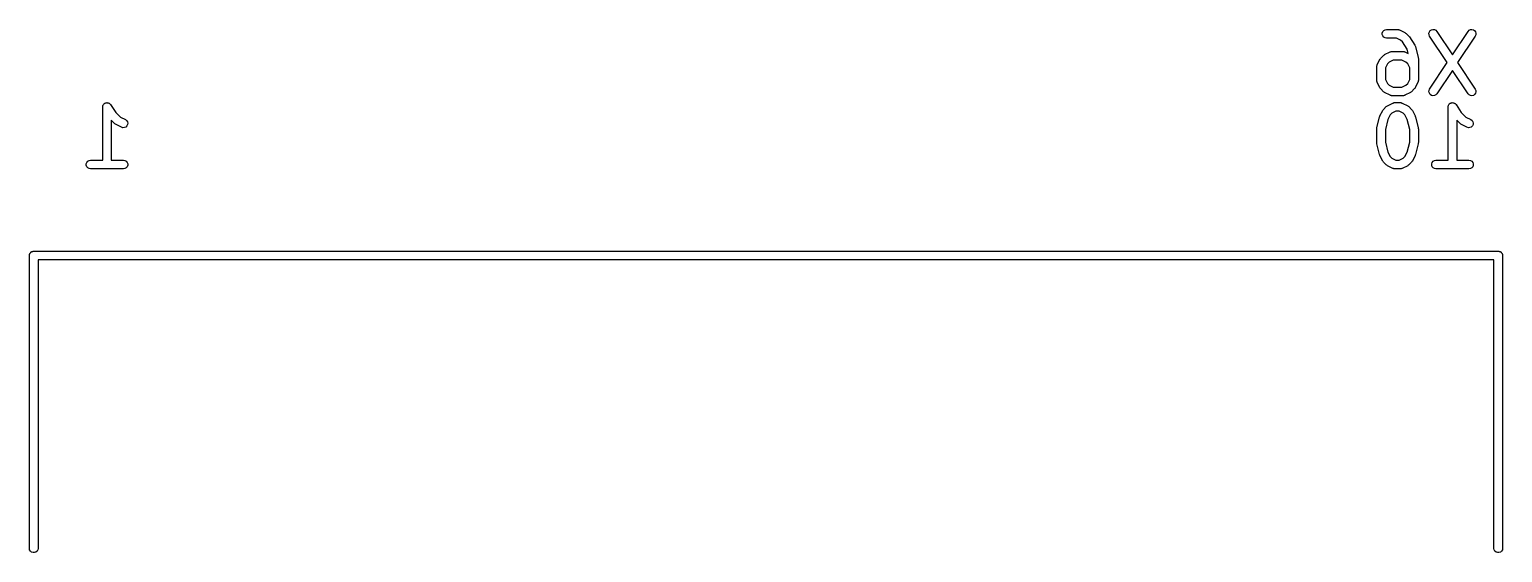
# Model space of a CAD drawing. Extents: x 39 to 154, y -159 to -90.
# Drawn here: x 102.8 to 128.34, y -138.5 to -129.43 of the extents above; entities that cross this region are included whole.
import ezdxf

# ---------------------------------------------------------------- set-up
doc = ezdxf.new("R2010")
doc.units = 0
doc.header["$MEASUREMENT"] = 0
doc.layers.add('BLACK', color=7, linetype='CONTINUOUS')

msp = doc.modelspace()

# ---------------------------------------------------------------- linework, layer by layer
at = {"layer": 'BLACK', "linetype": 'CONTINUOUS'}
for p, q in [((126.259, -129.487), (126.268, -129.463)), ((126.259, -129.513), (126.259, -129.487)), ((126.268, -129.538), (126.259, -129.513)), ((126.268, -129.463), (126.285, -129.443)), ((126.285, -129.558), (126.268, -129.538)), ((126.285, -129.443), (126.308, -129.43)), ((126.308, -129.43), (126.333, -129.425)), ((126.333, -129.425), (126.524, -129.425)), ((126.524, -129.425), (126.528, -129.426)), ((126.528, -129.426), (126.532, -129.426)), ((126.532, -129.426), (126.541, -129.428)), ((126.541, -129.428), (126.549, -129.43)), ((126.549, -129.43), (126.553, -129.432)), ((126.553, -129.432), (126.557, -129.433)), ((126.557, -129.433), (126.653, -129.481)), ((126.653, -129.481), (126.662, -129.488)), ((126.662, -129.488), (126.672, -129.495)), ((126.672, -129.495), (126.72, -129.543)), ((127.068, -129.492), (127.076, -129.467)), ((127.07, -129.518), (127.068, -129.492)), ((127.08, -129.542), (127.07, -129.518)), ((127.076, -129.467), (127.091, -129.446)), ((127.091, -129.446), (127.113, -129.432)), ((127.113, -129.432), (127.138, -129.426)), ((127.138, -129.426), (127.164, -129.428)), ((127.164, -129.428), (127.187, -129.44)), ((127.187, -129.44), (127.205, -129.459)), ((127.205, -129.459), (127.476, -129.865)), ((127.476, -129.865), (127.747, -129.459)), ((127.747, -129.459), (127.765, -129.44)), ((127.765, -129.44), (127.788, -129.428)), ((127.788, -129.428), (127.814, -129.426)), ((127.814, -129.426), (127.84, -129.432)), ((127.84, -129.432), (127.861, -129.446)), ((127.861, -129.446), (127.877, -129.467)), ((127.882, -129.518), (127.872, -129.542)), ((127.877, -129.467), (127.884, -129.492)), ((127.884, -129.492), (127.882, -129.518)), ((126.308, -129.571), (126.285, -129.558)), ((126.333, -129.575), (126.308, -129.571)), ((126.506, -129.575), (126.333, -129.575)), ((126.575, -129.61), (126.506, -129.575)), ((126.608, -129.643), (126.575, -129.61)), ((126.692, -129.769), (126.608, -129.643)), ((126.711, -129.843), (126.692, -129.769)), ((126.72, -129.543), (126.724, -129.549)), ((126.724, -129.549), (126.729, -129.554)), ((126.729, -129.554), (126.824, -129.697)), ((126.824, -129.697), (126.829, -129.709)), ((126.829, -129.709), (126.835, -129.72)), ((126.835, -129.72), (126.882, -129.911)), ((127.386, -130), (127.08, -129.542)), ((127.872, -129.542), (127.566, -130)), ((126.166, -130.055), (126.168, -130.046)), ((126.168, -130.046), (126.17, -130.042)), ((126.17, -130.042), (126.171, -130.038)), ((126.171, -130.038), (126.219, -129.943)), ((126.219, -129.943), (126.226, -129.933)), ((126.226, -129.933), (126.233, -129.924)), ((126.233, -129.924), (126.28, -129.876)), ((126.28, -129.876), (126.29, -129.869)), ((126.29, -129.869), (126.3, -129.862)), ((126.3, -129.862), (126.395, -129.814)), ((126.347, -130.021), (126.313, -130.09)), ((126.378, -129.991), (126.347, -130.021)), ((126.446, -129.956), (126.378, -129.991)), ((126.395, -129.814), (126.399, -129.813)), ((126.399, -129.813), (126.403, -129.811)), ((126.403, -129.811), (126.412, -129.809)), ((126.412, -129.809), (126.42, -129.807)), ((126.42, -129.807), (126.424, -129.807)), ((126.424, -129.807), (126.429, -129.806)), ((126.429, -129.806), (126.619, -129.806)), ((126.601, -129.956), (126.446, -129.956)), ((126.67, -129.991), (126.601, -129.956)), ((126.619, -129.806), (126.623, -129.807)), ((126.623, -129.807), (126.628, -129.807)), ((126.628, -129.807), (126.636, -129.809)), ((126.636, -129.809), (126.645, -129.811)), ((126.645, -129.811), (126.648, -129.813)), ((126.648, -129.813), (126.653, -129.814)), ((126.653, -129.814), (126.711, -129.843)), ((126.7, -130.021), (126.67, -129.991)), ((126.735, -130.09), (126.7, -130.021)), ((126.882, -129.911), (126.883, -129.92)), ((126.883, -129.92), (126.885, -129.929)), ((126.885, -129.929), (126.885, -130.31)), ((127.08, -130.459), (127.386, -130)), ((127.566, -130), (127.872, -130.459)), ((126.163, -130.072), (126.164, -130.068)), ((126.163, -130.31), (126.163, -130.072)), ((126.164, -130.063), (126.166, -130.055)), ((126.164, -130.068), (126.164, -130.063)), ((126.313, -130.09), (126.313, -130.292)), ((126.313, -130.292), (126.347, -130.361)), ((126.7, -130.361), (126.735, -130.292)), ((126.735, -130.292), (126.735, -130.09)), ((127.476, -130.136), (127.205, -130.542)), ((127.747, -130.542), (127.476, -130.136)), ((126.164, -130.314), (126.163, -130.31)), ((126.164, -130.318), (126.164, -130.314)), ((126.166, -130.327), (126.164, -130.318)), ((126.168, -130.336), (126.166, -130.327)), ((126.17, -130.339), (126.168, -130.336)), ((126.171, -130.343), (126.17, -130.339)), ((126.219, -130.439), (126.171, -130.343)), ((126.226, -130.448), (126.219, -130.439)), ((126.233, -130.458), (126.226, -130.448)), ((126.28, -130.506), (126.233, -130.458)), ((126.29, -130.513), (126.28, -130.506)), ((126.3, -130.52), (126.29, -130.513)), ((126.395, -130.567), (126.3, -130.52)), ((126.347, -130.361), (126.378, -130.391)), ((126.378, -130.391), (126.446, -130.425)), ((126.446, -130.425), (126.601, -130.425)), ((126.601, -130.425), (126.67, -130.391)), ((126.748, -130.52), (126.653, -130.567)), ((126.67, -130.391), (126.7, -130.361)), ((126.757, -130.513), (126.748, -130.52)), ((126.767, -130.506), (126.757, -130.513)), ((126.815, -130.458), (126.767, -130.506)), ((126.822, -130.448), (126.815, -130.458)), ((126.829, -130.439), (126.822, -130.448)), ((126.877, -130.343), (126.829, -130.439)), ((126.878, -130.339), (126.877, -130.343)), ((126.88, -130.336), (126.878, -130.339)), ((126.882, -130.327), (126.88, -130.336)), ((126.884, -130.318), (126.882, -130.327)), ((126.885, -130.31), (126.884, -130.314)), ((126.884, -130.314), (126.884, -130.318)), ((127.068, -130.509), (127.07, -130.483)), ((127.076, -130.534), (127.068, -130.509)), ((127.07, -130.483), (127.08, -130.459)), ((127.091, -130.555), (127.076, -130.534)), ((127.113, -130.569), (127.091, -130.555)), ((127.205, -130.542), (127.187, -130.561)), ((127.765, -130.561), (127.747, -130.542)), ((127.861, -130.555), (127.84, -130.569)), ((127.877, -130.534), (127.861, -130.555)), ((127.872, -130.459), (127.882, -130.483)), ((127.884, -130.509), (127.877, -130.534)), ((127.882, -130.483), (127.884, -130.509)), ((104.065, -130.762), (104.068, -130.754)), ((104.066, -130.766), (104.065, -130.762)), ((104.065, -130.77), (104.066, -130.766)), ((104.065, -131.695), (104.065, -130.77)), ((104.068, -130.754), (104.07, -130.745)), ((104.07, -130.745), (104.072, -130.741)), ((104.072, -130.741), (104.073, -130.737)), ((104.073, -130.737), (104.078, -130.73)), ((104.078, -130.73), (104.083, -130.722)), ((104.083, -130.722), (104.086, -130.719)), ((104.086, -130.719), (104.088, -130.716)), ((104.088, -130.716), (104.096, -130.711)), ((104.096, -130.711), (104.102, -130.705)), ((104.102, -130.705), (104.106, -130.704)), ((104.106, -130.704), (104.11, -130.702)), ((104.11, -130.702), (104.119, -130.7)), ((104.119, -130.7), (104.127, -130.697)), ((104.127, -130.697), (104.131, -130.697)), ((104.131, -130.697), (104.135, -130.696)), ((104.135, -130.696), (104.144, -130.697)), ((104.144, -130.697), (104.153, -130.697)), ((104.153, -130.697), (104.157, -130.698)), ((104.157, -130.698), (104.161, -130.698)), ((104.161, -130.698), (104.169, -130.702)), ((104.169, -130.702), (104.177, -130.705)), ((104.177, -130.705), (104.181, -130.708)), ((104.181, -130.708), (104.184, -130.71)), ((104.184, -130.71), (104.191, -130.716)), ((104.191, -130.716), (104.197, -130.722)), ((104.197, -130.722), (104.2, -130.726)), ((104.2, -130.726), (104.202, -130.729)), ((104.202, -130.729), (104.294, -130.865)), ((126.273, -130.822), (126.28, -130.813)), ((126.28, -130.813), (126.328, -130.765)), ((126.328, -130.765), (126.338, -130.758)), ((126.338, -130.758), (126.347, -130.751)), ((126.347, -130.751), (126.443, -130.703)), ((126.399, -130.569), (126.395, -130.567)), ((126.403, -130.571), (126.399, -130.569)), ((126.412, -130.572), (126.403, -130.571)), ((126.42, -130.575), (126.412, -130.572)), ((126.424, -130.575), (126.42, -130.575)), ((126.429, -130.575), (126.424, -130.575)), ((126.619, -130.575), (126.429, -130.575)), ((126.443, -130.703), (126.447, -130.702)), ((126.447, -130.702), (126.451, -130.7)), ((126.451, -130.7), (126.459, -130.698)), ((126.459, -130.698), (126.468, -130.696)), ((126.468, -130.696), (126.472, -130.696)), ((126.472, -130.696), (126.476, -130.695)), ((126.476, -130.695), (126.571, -130.695)), ((126.571, -130.695), (126.576, -130.696)), ((126.576, -130.696), (126.58, -130.696)), ((126.58, -130.696), (126.588, -130.698)), ((126.588, -130.698), (126.597, -130.7)), ((126.597, -130.7), (126.601, -130.702)), ((126.601, -130.702), (126.605, -130.703)), ((126.605, -130.703), (126.7, -130.751)), ((126.623, -130.575), (126.619, -130.575)), ((126.628, -130.575), (126.623, -130.575)), ((126.636, -130.572), (126.628, -130.575)), ((126.645, -130.571), (126.636, -130.572)), ((126.648, -130.569), (126.645, -130.571)), ((126.653, -130.567), (126.648, -130.569)), ((126.7, -130.751), (126.71, -130.758)), ((126.71, -130.758), (126.72, -130.765)), ((126.72, -130.765), (126.767, -130.813)), ((126.767, -130.813), (126.774, -130.822)), ((127.138, -130.575), (127.113, -130.569)), ((127.164, -130.572), (127.138, -130.575)), ((127.187, -130.561), (127.164, -130.572)), ((127.401, -130.77), (127.402, -130.766)), ((127.401, -131.695), (127.401, -130.77)), ((127.402, -130.762), (127.404, -130.754)), ((127.402, -130.766), (127.402, -130.762)), ((127.404, -130.754), (127.406, -130.745)), ((127.406, -130.745), (127.408, -130.741)), ((127.408, -130.741), (127.409, -130.737)), ((127.409, -130.737), (127.414, -130.73)), ((127.414, -130.73), (127.419, -130.722)), ((127.419, -130.722), (127.422, -130.719)), ((127.422, -130.719), (127.424, -130.716)), ((127.424, -130.716), (127.432, -130.711)), ((127.432, -130.711), (127.439, -130.705)), ((127.439, -130.705), (127.443, -130.704)), ((127.443, -130.704), (127.446, -130.702)), ((127.446, -130.702), (127.455, -130.7)), ((127.455, -130.7), (127.463, -130.697)), ((127.463, -130.697), (127.467, -130.697)), ((127.467, -130.697), (127.471, -130.696)), ((127.471, -130.696), (127.48, -130.697)), ((127.48, -130.697), (127.489, -130.697)), ((127.489, -130.697), (127.493, -130.698)), ((127.493, -130.698), (127.497, -130.698)), ((127.497, -130.698), (127.505, -130.702)), ((127.505, -130.702), (127.514, -130.705)), ((127.514, -130.705), (127.517, -130.708)), ((127.517, -130.708), (127.521, -130.71)), ((127.521, -130.71), (127.527, -130.716)), ((127.527, -130.716), (127.534, -130.722)), ((127.534, -130.722), (127.536, -130.726)), ((127.536, -130.726), (127.539, -130.729)), ((127.539, -130.729), (127.63, -130.865)), ((127.788, -130.572), (127.765, -130.561)), ((127.814, -130.575), (127.788, -130.572)), ((127.84, -130.569), (127.814, -130.575)), ((104.277, -131.062), (104.215, -130.999)), ((104.215, -130.999), (104.215, -131.695)), ((104.287, -131.068), (104.277, -131.062)), ((104.297, -131.076), (104.287, -131.068)), ((104.294, -130.865), (104.375, -130.947)), ((104.375, -130.947), (104.459, -130.989)), ((104.459, -130.989), (104.48, -131.005)), ((104.48, -131.005), (104.495, -131.026)), ((104.495, -131.026), (104.501, -131.052)), ((104.501, -131.052), (104.498, -131.077)), ((126.165, -131.133), (126.213, -130.943)), ((126.213, -130.943), (126.216, -130.935)), ((126.216, -130.935), (126.219, -130.927)), ((126.219, -130.927), (126.266, -130.832)), ((126.266, -130.832), (126.273, -130.822)), ((126.356, -130.987), (126.313, -131.161)), ((126.395, -130.91), (126.356, -130.987)), ((126.425, -130.88), (126.395, -130.91)), ((126.494, -130.845), (126.425, -130.88)), ((126.554, -130.845), (126.494, -130.845)), ((126.622, -130.88), (126.554, -130.845)), ((126.653, -130.91), (126.622, -130.88)), ((126.691, -130.987), (126.653, -130.91)), ((126.735, -131.161), (126.691, -130.987)), ((126.774, -130.822), (126.781, -130.832)), ((126.781, -130.832), (126.829, -130.927)), ((126.829, -130.927), (126.831, -130.935)), ((126.831, -130.935), (126.835, -130.943)), ((126.835, -130.943), (126.882, -131.133)), ((127.614, -131.062), (127.551, -130.999)), ((127.551, -130.999), (127.551, -131.695)), ((127.623, -131.068), (127.614, -131.062)), ((127.633, -131.076), (127.623, -131.068)), ((127.63, -130.865), (127.711, -130.947)), ((127.711, -130.947), (127.795, -130.989)), ((127.795, -130.989), (127.816, -131.005)), ((127.816, -131.005), (127.831, -131.026)), ((127.831, -131.026), (127.837, -131.052)), ((127.837, -131.052), (127.834, -131.077)), ((104.392, -131.123), (104.297, -131.076)), ((104.417, -131.131), (104.392, -131.123)), ((104.443, -131.129), (104.417, -131.131)), ((104.467, -131.119), (104.443, -131.129)), ((104.486, -131.101), (104.467, -131.119)), ((104.498, -131.077), (104.486, -131.101)), ((126.163, -131.151), (126.165, -131.142)), ((126.163, -131.389), (126.163, -131.151)), ((126.165, -131.142), (126.165, -131.133)), ((126.313, -131.161), (126.313, -131.38)), ((126.735, -131.38), (126.735, -131.161)), ((126.882, -131.133), (126.883, -131.142)), ((126.883, -131.142), (126.885, -131.151)), ((126.885, -131.151), (126.885, -131.389)), ((127.728, -131.123), (127.633, -131.076)), ((127.753, -131.131), (127.728, -131.123)), ((127.779, -131.129), (127.753, -131.131)), ((127.803, -131.119), (127.779, -131.129)), ((127.822, -131.101), (127.803, -131.119)), ((127.834, -131.077), (127.822, -131.101)), ((126.165, -131.398), (126.163, -131.389)), ((126.165, -131.408), (126.165, -131.398)), ((126.213, -131.598), (126.165, -131.408)), ((126.313, -131.38), (126.356, -131.554)), ((126.356, -131.554), (126.395, -131.631)), ((126.653, -131.631), (126.691, -131.554)), ((126.691, -131.554), (126.735, -131.38)), ((126.882, -131.408), (126.835, -131.598)), ((126.883, -131.398), (126.882, -131.408)), ((126.885, -131.389), (126.883, -131.398)), ((103.78, -131.757), (103.789, -131.733)), ((103.78, -131.783), (103.78, -131.757)), ((103.789, -131.808), (103.78, -131.783)), ((103.789, -131.733), (103.806, -131.713)), ((103.806, -131.828), (103.789, -131.808)), ((103.806, -131.713), (103.829, -131.7)), ((103.829, -131.841), (103.806, -131.828)), ((103.829, -131.7), (103.854, -131.695)), ((103.854, -131.695), (104.065, -131.695)), ((104.215, -131.695), (104.426, -131.695)), ((104.426, -131.695), (104.451, -131.7)), ((104.451, -131.7), (104.474, -131.713)), ((104.474, -131.828), (104.451, -131.841)), ((104.474, -131.713), (104.491, -131.733)), ((104.491, -131.808), (104.474, -131.828)), ((104.491, -131.733), (104.5, -131.757)), ((104.5, -131.783), (104.491, -131.808)), ((104.5, -131.757), (104.5, -131.783)), ((126.216, -131.606), (126.213, -131.598)), ((126.219, -131.613), (126.216, -131.606)), ((126.266, -131.709), (126.219, -131.613)), ((126.273, -131.718), (126.266, -131.709)), ((126.28, -131.728), (126.273, -131.718)), ((126.328, -131.776), (126.28, -131.728)), ((126.338, -131.783), (126.328, -131.776)), ((126.347, -131.79), (126.338, -131.783)), ((126.443, -131.837), (126.347, -131.79)), ((126.395, -131.631), (126.425, -131.661)), ((126.425, -131.661), (126.494, -131.695)), ((126.447, -131.839), (126.443, -131.837)), ((126.494, -131.695), (126.554, -131.695)), ((126.554, -131.695), (126.622, -131.661)), ((126.605, -131.837), (126.601, -131.839)), ((126.7, -131.79), (126.605, -131.837)), ((126.622, -131.661), (126.653, -131.631)), ((126.71, -131.783), (126.7, -131.79)), ((126.72, -131.776), (126.71, -131.783)), ((126.767, -131.728), (126.72, -131.776)), ((126.774, -131.718), (126.767, -131.728)), ((126.781, -131.709), (126.774, -131.718)), ((126.829, -131.613), (126.781, -131.709)), ((126.831, -131.606), (126.829, -131.613)), ((126.835, -131.598), (126.831, -131.606)), ((127.117, -131.757), (127.126, -131.733)), ((127.117, -131.783), (127.117, -131.757)), ((127.126, -131.808), (127.117, -131.783)), ((127.126, -131.733), (127.142, -131.713)), ((127.142, -131.828), (127.126, -131.808)), ((127.142, -131.713), (127.165, -131.7)), ((127.165, -131.841), (127.142, -131.828)), ((127.165, -131.7), (127.19, -131.695)), ((127.19, -131.695), (127.401, -131.695)), ((127.551, -131.695), (127.762, -131.695)), ((127.762, -131.695), (127.788, -131.7)), ((127.788, -131.7), (127.81, -131.713)), ((127.81, -131.828), (127.788, -131.841)), ((127.81, -131.713), (127.827, -131.733)), ((127.827, -131.808), (127.81, -131.828)), ((127.827, -131.733), (127.836, -131.757)), ((127.836, -131.783), (127.827, -131.808)), ((127.836, -131.757), (127.836, -131.783)), ((103.854, -131.845), (103.829, -131.841)), ((104.426, -131.845), (103.854, -131.845)), ((104.451, -131.841), (104.426, -131.845)), ((126.451, -131.841), (126.447, -131.839)), ((126.459, -131.842), (126.451, -131.841)), ((126.468, -131.845), (126.459, -131.842)), ((126.472, -131.845), (126.468, -131.845)), ((126.476, -131.845), (126.472, -131.845)), ((126.571, -131.845), (126.476, -131.845)), ((126.576, -131.845), (126.571, -131.845)), ((126.58, -131.845), (126.576, -131.845)), ((126.588, -131.842), (126.58, -131.845)), ((126.597, -131.841), (126.588, -131.842)), ((126.601, -131.839), (126.597, -131.841)), ((127.19, -131.845), (127.165, -131.841)), ((127.762, -131.845), (127.19, -131.845)), ((127.788, -131.841), (127.762, -131.845)), ((102.795, -133.337), (102.797, -133.331)), ((102.795, -133.343), (102.795, -133.337)), ((102.795, -138.437), (102.795, -133.343)), ((102.795, -133.343), (102.795, -133.343)), ((102.797, -133.331), (102.798, -133.324)), ((102.798, -133.324), (102.802, -133.318)), ((102.802, -133.318), (102.804, -133.312)), ((102.804, -133.312), (102.808, -133.307)), ((102.808, -133.307), (102.812, -133.301)), ((102.812, -133.301), (102.817, -133.297)), ((102.817, -133.297), (102.821, -133.292)), ((102.821, -133.292), (102.827, -133.288)), ((102.827, -133.288), (102.832, -133.284)), ((102.832, -133.284), (102.838, -133.282)), ((102.838, -133.282), (102.844, -133.278)), ((102.844, -133.278), (102.851, -133.277)), ((102.851, -133.277), (102.857, -133.275)), ((102.857, -133.275), (102.863, -133.275)), ((102.863, -133.275), (102.863, -133.275)), ((102.863, -133.275), (128.277, -133.275)), ((128.277, -133.275), (128.283, -133.275)), ((128.277, -133.275), (128.277, -133.275)), ((128.283, -133.275), (128.289, -133.277)), ((128.289, -133.277), (128.296, -133.278)), ((128.296, -133.278), (128.302, -133.282)), ((128.302, -133.282), (128.308, -133.284)), ((128.308, -133.284), (128.313, -133.288)), ((128.313, -133.288), (128.319, -133.292)), ((128.319, -133.292), (128.323, -133.297)), ((128.323, -133.297), (128.328, -133.301)), ((128.328, -133.301), (128.332, -133.307)), ((128.332, -133.307), (128.336, -133.312)), ((128.336, -133.312), (128.338, -133.318)), ((128.338, -133.318), (128.342, -133.324)), ((128.342, -133.324), (128.343, -133.331)), ((128.343, -133.331), (128.345, -133.337)), ((128.345, -133.337), (128.345, -133.343)), ((128.345, -133.343), (128.345, -133.343)), ((128.345, -133.343), (128.345, -138.437)), ((128.195, -133.425), (102.945, -133.425)), ((102.945, -133.425), (102.945, -138.437)), ((128.195, -138.437), (128.195, -133.425)), ((102.798, -138.456), (102.795, -138.437)), ((102.812, -138.479), (102.798, -138.456)), ((102.832, -138.496), (102.812, -138.479)), ((102.928, -138.479), (102.908, -138.496)), ((102.942, -138.456), (102.928, -138.479)), ((102.945, -138.437), (102.942, -138.456)), ((128.198, -138.456), (128.195, -138.437)), ((128.212, -138.479), (128.198, -138.456)), ((128.232, -138.496), (128.212, -138.479)), ((128.328, -138.479), (128.308, -138.496)), ((128.342, -138.456), (128.328, -138.479)), ((128.345, -138.437), (128.342, -138.456)), ((102.857, -138.505), (102.832, -138.496)), ((102.883, -138.505), (102.857, -138.505)), ((102.908, -138.496), (102.883, -138.505)), ((128.257, -138.505), (128.232, -138.496)), ((128.283, -138.505), (128.257, -138.505)), ((128.308, -138.496), (128.283, -138.505))]:
    msp.add_line(p, q, dxfattribs=at)

doc.saveas('drawing.dxf')
